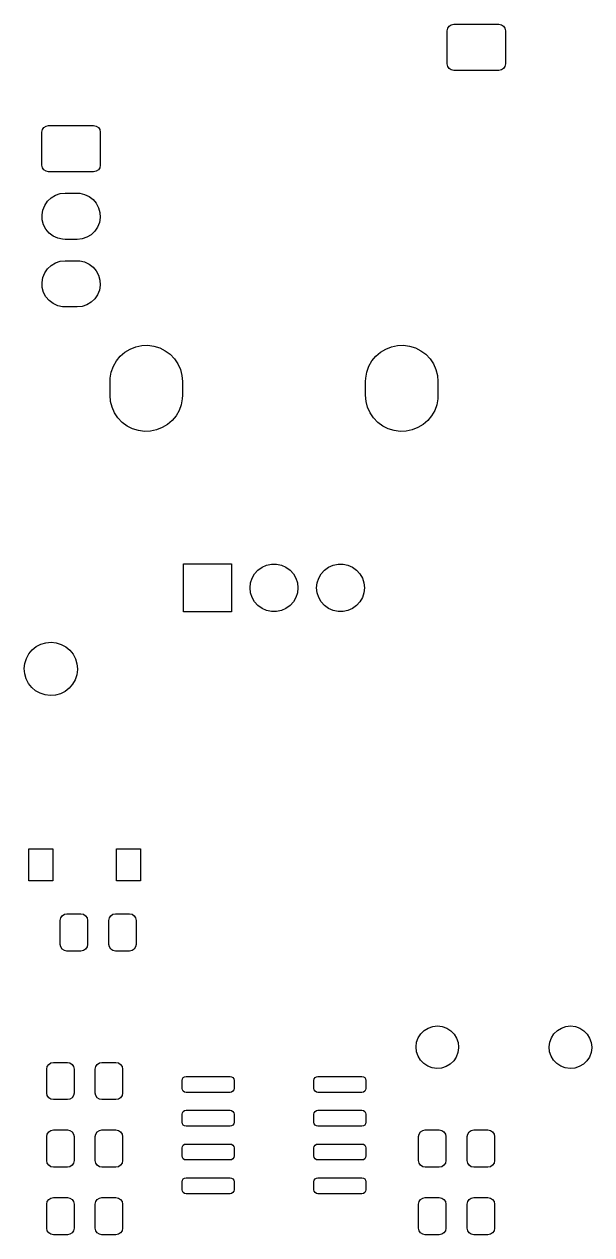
# Model space of a CAD drawing. Extents: x 91 to 114, y -226 to -44.
# Drawn here: x 92.22 to 113.54, y -134.81 to -89.3 of the extents above; entities that cross this region are included whole.
import ezdxf

# ---------------------------------------------------------------- set-up
doc = ezdxf.new("R2010")
doc.units = 0
doc.layers.add('BLACK', color=7, linetype='CONTINUOUS')

msp = doc.modelspace()

# ---------------------------------------------------------------- linework, layer by layer
at = {"layer": 'BLACK', "linetype": 'CONTINUOUS'}
for p, q in [((108.105, -89.55), (108.124, -89.4543)), ((108.105, -90.79), (108.105, -89.55)), ((108.124, -89.4543), (108.178, -89.3732)), ((108.178, -89.3732), (108.259, -89.319)), ((108.259, -89.319), (108.355, -89.3)), ((108.355, -89.3), (110.045, -89.3)), ((110.045, -89.3), (110.141, -89.319)), ((110.141, -89.319), (110.222, -89.3732)), ((110.222, -89.3732), (110.276, -89.4543)), ((110.276, -89.4543), (110.295, -89.55)), ((110.295, -89.55), (110.295, -90.79)), ((108.124, -90.8857), (108.105, -90.79)), ((108.178, -90.9668), (108.124, -90.8857)), ((108.259, -91.021), (108.178, -90.9668)), ((108.355, -91.04), (108.259, -91.021)), ((110.141, -91.021), (110.045, -91.04)), ((110.222, -90.9668), (110.141, -91.021)), ((110.276, -90.8857), (110.222, -90.9668)), ((110.295, -90.79), (110.276, -90.8857)), ((110.045, -91.04), (108.355, -91.04)), ((92.885, -93.36), (92.904, -93.2643)), ((92.904, -93.2643), (92.9582, -93.1832)), ((92.9582, -93.1832), (93.0393, -93.129)), ((93.0393, -93.129), (93.135, -93.11)), ((93.135, -93.11), (94.825, -93.11)), ((94.825, -93.11), (94.9207, -93.129)), ((94.9207, -93.129), (95.0018, -93.1832)), ((95.0018, -93.1832), (95.056, -93.2643)), ((95.056, -93.2643), (95.075, -93.36)), ((92.885, -94.6), (92.885, -93.36)), ((95.075, -93.36), (95.075, -94.6)), ((92.904, -94.6957), (92.885, -94.6)), ((95.075, -94.6), (95.056, -94.6957)), ((92.9582, -94.7768), (92.904, -94.6957)), ((93.0393, -94.831), (92.9582, -94.7768)), ((93.135, -94.85), (93.0393, -94.831)), ((94.825, -94.85), (93.135, -94.85)), ((94.9207, -94.831), (94.825, -94.85)), ((95.0018, -94.7768), (94.9207, -94.831)), ((95.056, -94.6957), (95.0018, -94.7768)), ((92.9868, -96.1116), (93.0925, -95.9561)), ((93.0925, -95.9561), (93.229, -95.827)), ((93.229, -95.827), (93.3901, -95.7302)), ((93.3901, -95.7302), (93.5682, -95.6703)), ((93.5682, -95.6703), (93.755, -95.65)), ((93.755, -95.65), (94.205, -95.65)), ((94.205, -95.65), (94.302, -95.6554)), ((94.302, -95.6554), (94.4854, -95.6964)), ((94.4854, -95.6964), (94.6557, -95.7758)), ((94.6557, -95.7758), (94.805, -95.89)), ((94.805, -95.89), (94.9263, -96.0335)), ((92.8864, -96.4714), (92.917, -96.286)), ((92.8962, -96.6591), (92.8864, -96.4714)), ((92.917, -96.286), (92.9868, -96.1116)), ((94.9263, -96.0335), (95.0139, -96.1997)), ((95.0139, -96.1997), (95.0638, -96.3809)), ((95.0638, -96.3809), (95.0736, -96.5686)), ((92.9461, -96.8403), (92.8962, -96.6591)), ((93.0337, -97.0065), (92.9461, -96.8403)), ((94.9732, -96.9284), (94.8675, -97.0839)), ((95.043, -96.754), (94.9732, -96.9284)), ((95.0736, -96.5686), (95.043, -96.754)), ((93.155, -97.15), (93.0337, -97.0065)), ((93.3043, -97.2642), (93.155, -97.15)), ((93.4746, -97.3436), (93.3043, -97.2642)), ((93.658, -97.3846), (93.4746, -97.3436)), ((93.755, -97.39), (93.658, -97.3846)), ((94.205, -97.39), (93.755, -97.39)), ((94.3918, -97.3697), (94.205, -97.39)), ((94.5699, -97.3098), (94.3918, -97.3697)), ((94.731, -97.213), (94.5699, -97.3098)), ((94.8675, -97.0839), (94.731, -97.213)), ((93.229, -98.367), (93.3901, -98.2702)), ((93.3901, -98.2702), (93.5682, -98.2103)), ((93.5682, -98.2103), (93.755, -98.19)), ((93.755, -98.19), (94.205, -98.19)), ((94.205, -98.19), (94.302, -98.1954)), ((94.302, -98.1954), (94.4854, -98.2364)), ((94.4854, -98.2364), (94.6557, -98.3158)), ((92.917, -98.826), (92.9868, -98.6516)), ((92.9868, -98.6516), (93.0925, -98.4961)), ((93.0925, -98.4961), (93.229, -98.367)), ((94.6557, -98.3158), (94.805, -98.43)), ((94.805, -98.43), (94.9263, -98.5735)), ((94.9263, -98.5735), (95.0139, -98.7397)), ((95.0139, -98.7397), (95.0638, -98.9209)), ((92.8864, -99.0114), (92.917, -98.826)), ((92.8962, -99.1991), (92.8864, -99.0114)), ((92.9461, -99.3803), (92.8962, -99.1991)), ((95.0736, -99.1086), (95.043, -99.294)), ((95.0638, -98.9209), (95.0736, -99.1086)), ((93.0337, -99.5465), (92.9461, -99.3803)), ((93.155, -99.69), (93.0337, -99.5465)), ((94.8675, -99.6239), (94.731, -99.753)), ((94.9732, -99.4684), (94.8675, -99.6239)), ((95.043, -99.294), (94.9732, -99.4684)), ((93.3043, -99.8042), (93.155, -99.69)), ((93.4746, -99.8836), (93.3043, -99.8042)), ((93.658, -99.9246), (93.4746, -99.8836)), ((93.755, -99.93), (93.658, -99.9246)), ((94.205, -99.93), (93.755, -99.93)), ((94.3918, -99.9097), (94.205, -99.93)), ((94.5699, -99.8498), (94.3918, -99.9097)), ((94.731, -99.753), (94.5699, -99.8498)), ((96.1953, -101.512), (96.4092, -101.427)), ((96.4092, -101.427), (96.6343, -101.38)), ((96.6343, -101.38), (96.8641, -101.372)), ((96.8641, -101.372), (97.092, -101.402)), ((97.092, -101.402), (97.3117, -101.47)), ((97.3117, -101.47), (97.5167, -101.574)), ((105.795, -101.512), (106.009, -101.427)), ((106.009, -101.427), (106.234, -101.38)), ((106.234, -101.38), (106.464, -101.372)), ((106.464, -101.372), (106.692, -101.402)), ((106.692, -101.402), (106.912, -101.47)), ((106.912, -101.47), (107.117, -101.574)), ((95.6792, -101.96), (95.825, -101.782)), ((95.825, -101.782), (95.9987, -101.631)), ((95.9987, -101.631), (96.1953, -101.512)), ((97.5167, -101.574), (97.7012, -101.711)), ((97.7012, -101.711), (97.8599, -101.878)), ((97.8599, -101.878), (97.9883, -102.069)), ((105.279, -101.96), (105.425, -101.782)), ((105.425, -101.782), (105.599, -101.631)), ((105.599, -101.631), (105.795, -101.512)), ((107.117, -101.574), (107.301, -101.711)), ((107.301, -101.711), (107.46, -101.878)), ((107.46, -101.878), (107.588, -102.069)), ((95.446, -102.602), (95.487, -102.376)), ((95.487, -102.376), (95.5654, -102.16)), ((95.5654, -102.16), (95.6792, -101.96)), ((97.9883, -102.069), (98.0828, -102.278)), ((98.0828, -102.278), (98.1406, -102.501)), ((105.046, -102.602), (105.087, -102.376)), ((105.087, -102.376), (105.165, -102.16)), ((105.165, -102.16), (105.279, -101.96)), ((107.588, -102.069), (107.683, -102.278)), ((107.683, -102.278), (107.741, -102.501)), ((95.44, -102.73), (95.446, -102.602)), ((95.44, -103.25), (95.44, -102.73)), ((98.1406, -102.501), (98.16, -102.73)), ((98.16, -102.73), (98.16, -103.25)), ((105.04, -102.73), (105.046, -102.602)), ((105.04, -103.25), (105.04, -102.73)), ((107.741, -102.501), (107.76, -102.73)), ((107.76, -102.73), (107.76, -103.25)), ((95.4594, -103.479), (95.44, -103.25)), ((98.16, -103.25), (98.154, -103.378)), ((105.059, -103.479), (105.04, -103.25)), ((107.76, -103.25), (107.754, -103.378)), ((95.5172, -103.702), (95.4594, -103.479)), ((95.6117, -103.911), (95.5172, -103.702)), ((98.113, -103.604), (98.0346, -103.82)), ((98.154, -103.378), (98.113, -103.604)), ((105.117, -103.702), (105.059, -103.479)), ((105.212, -103.911), (105.117, -103.702)), ((107.713, -103.604), (107.635, -103.82)), ((107.754, -103.378), (107.713, -103.604)), ((95.7401, -104.102), (95.6117, -103.911)), ((95.8988, -104.269), (95.7401, -104.102)), ((97.775, -104.198), (97.6013, -104.349)), ((97.9208, -104.02), (97.775, -104.198)), ((98.0346, -103.82), (97.9208, -104.02)), ((105.34, -104.102), (105.212, -103.911)), ((105.499, -104.269), (105.34, -104.102)), ((107.375, -104.198), (107.201, -104.349)), ((107.521, -104.02), (107.375, -104.198)), ((107.635, -103.82), (107.521, -104.02)), ((96.0833, -104.406), (95.8988, -104.269)), ((96.2883, -104.51), (96.0833, -104.406)), ((96.508, -104.578), (96.2883, -104.51)), ((96.7359, -104.608), (96.508, -104.578)), ((96.9657, -104.6), (96.7359, -104.608)), ((97.1908, -104.553), (96.9657, -104.6)), ((97.4047, -104.468), (97.1908, -104.553)), ((97.6013, -104.349), (97.4047, -104.468)), ((105.683, -104.406), (105.499, -104.269)), ((105.888, -104.51), (105.683, -104.406)), ((106.108, -104.578), (105.888, -104.51)), ((106.336, -104.608), (106.108, -104.578)), ((106.566, -104.6), (106.336, -104.608)), ((106.791, -104.553), (106.566, -104.6)), ((107.005, -104.468), (106.791, -104.553)), ((107.201, -104.349), (107.005, -104.468)), ((98.2, -111.39), (98.2, -109.59)), ((98.2, -109.59), (100, -109.59)), ((100, -109.59), (100, -111.39)), ((101.15, -109.711), (101.322, -109.634)), ((101.322, -109.634), (101.506, -109.595)), ((101.506, -109.595), (101.694, -109.595)), ((101.694, -109.595), (101.878, -109.634)), ((101.878, -109.634), (102.05, -109.711)), ((103.65, -109.711), (103.822, -109.634)), ((103.822, -109.634), (104.006, -109.595)), ((104.006, -109.595), (104.194, -109.595)), ((104.194, -109.595), (104.378, -109.634)), ((104.378, -109.634), (104.55, -109.711)), ((100.72, -110.303), (100.778, -110.124)), ((100.778, -110.124), (100.872, -109.961)), ((100.872, -109.961), (100.998, -109.821)), ((100.998, -109.821), (101.15, -109.711)), ((102.05, -109.711), (102.202, -109.821)), ((102.202, -109.821), (102.328, -109.961)), ((102.328, -109.961), (102.422, -110.124)), ((102.422, -110.124), (102.48, -110.303)), ((103.22, -110.303), (103.278, -110.124)), ((103.278, -110.124), (103.372, -109.961)), ((103.372, -109.961), (103.498, -109.821)), ((103.498, -109.821), (103.65, -109.711)), ((104.55, -109.711), (104.702, -109.821)), ((104.702, -109.821), (104.828, -109.961)), ((104.828, -109.961), (104.922, -110.124)), ((104.922, -110.124), (104.98, -110.303)), ((100.7, -110.49), (100.72, -110.303)), ((100.72, -110.677), (100.7, -110.49)), ((102.48, -110.303), (102.5, -110.49)), ((102.5, -110.49), (102.48, -110.677)), ((103.2, -110.49), (103.22, -110.303)), ((103.22, -110.677), (103.2, -110.49)), ((104.98, -110.303), (105, -110.49)), ((105, -110.49), (104.98, -110.677)), ((100.778, -110.856), (100.72, -110.677)), ((100.872, -111.019), (100.778, -110.856)), ((100.998, -111.159), (100.872, -111.019)), ((102.328, -111.019), (102.202, -111.159)), ((102.422, -110.856), (102.328, -111.019)), ((102.48, -110.677), (102.422, -110.856)), ((103.278, -110.856), (103.22, -110.677)), ((103.372, -111.019), (103.278, -110.856)), ((103.498, -111.159), (103.372, -111.019)), ((104.828, -111.019), (104.702, -111.159)), ((104.922, -110.856), (104.828, -111.019)), ((104.98, -110.677), (104.922, -110.856)), ((100, -111.39), (98.2, -111.39)), ((101.15, -111.269), (100.998, -111.159)), ((101.322, -111.346), (101.15, -111.269)), ((101.506, -111.385), (101.322, -111.346)), ((101.694, -111.385), (101.506, -111.385)), ((101.878, -111.346), (101.694, -111.385)), ((102.05, -111.269), (101.878, -111.346)), ((102.202, -111.159), (102.05, -111.269)), ((103.65, -111.269), (103.498, -111.159)), ((103.822, -111.346), (103.65, -111.269)), ((104.006, -111.385), (103.822, -111.346)), ((104.194, -111.385), (104.006, -111.385)), ((104.378, -111.346), (104.194, -111.385)), ((104.55, -111.269), (104.378, -111.346)), ((104.702, -111.159), (104.55, -111.269)), ((92.3929, -112.973), (92.5183, -112.824)), ((92.5183, -112.824), (92.6704, -112.701)), ((92.6704, -112.701), (92.8434, -112.611)), ((92.8434, -112.611), (93.0306, -112.556)), ((93.0306, -112.556), (93.225, -112.538)), ((93.225, -112.538), (93.4191, -112.558)), ((93.4191, -112.558), (93.6055, -112.616)), ((93.6055, -112.616), (93.7772, -112.709)), ((93.7772, -112.709), (93.9276, -112.833)), ((93.9276, -112.833), (94.0509, -112.985)), ((92.2399, -113.33), (92.2989, -113.144)), ((92.2989, -113.144), (92.3929, -112.973)), ((94.0509, -112.985), (94.1425, -113.157)), ((94.1425, -113.157), (94.199, -113.344)), ((92.2181, -113.524), (92.2399, -113.33)), ((92.2344, -113.719), (92.2181, -113.524)), ((92.2882, -113.906), (92.2344, -113.719)), ((94.1931, -113.76), (94.1315, -113.945)), ((94.2176, -113.566), (94.1931, -113.76)), ((94.199, -113.344), (94.218, -113.538)), ((94.218, -113.538), (94.2176, -113.566)), ((92.3774, -114.08), (92.2882, -113.906)), ((92.4987, -114.233), (92.3774, -114.08)), ((92.6473, -114.359), (92.4987, -114.233)), ((94.0351, -114.114), (93.9076, -114.262)), ((94.1315, -113.945), (94.0351, -114.114)), ((92.8177, -114.454), (92.6473, -114.359)), ((93.0033, -114.515), (92.8177, -114.454)), ((93.1971, -114.538), (93.0033, -114.515)), ((93.3916, -114.523), (93.1971, -114.538)), ((93.5796, -114.47), (93.3916, -114.523)), ((93.7538, -114.382), (93.5796, -114.47)), ((93.9076, -114.262), (93.7538, -114.382)), ((92.388, -121.504), (92.388, -120.304)), ((92.388, -120.304), (93.288, -120.304)), ((93.288, -120.304), (93.288, -121.504)), ((95.688, -121.504), (95.688, -120.304)), ((95.688, -120.304), (96.588, -120.304)), ((96.588, -120.304), (96.588, -121.504)), ((93.288, -121.504), (92.388, -121.504)), ((96.588, -121.504), (95.688, -121.504)), ((93.59, -122.898), (93.6442, -122.817)), ((93.6442, -122.817), (93.7253, -122.763)), ((93.7253, -122.763), (93.821, -122.744)), ((93.821, -122.744), (94.346, -122.744)), ((94.346, -122.744), (94.4417, -122.763)), ((94.4417, -122.763), (94.5228, -122.817)), ((94.5228, -122.817), (94.577, -122.898)), ((95.415, -122.898), (95.4692, -122.817)), ((95.4692, -122.817), (95.5503, -122.763)), ((95.5503, -122.763), (95.646, -122.744)), ((95.646, -122.744), (96.171, -122.744)), ((96.171, -122.744), (96.2667, -122.763)), ((96.2667, -122.763), (96.3478, -122.817)), ((96.3478, -122.817), (96.402, -122.898)), ((93.571, -122.994), (93.59, -122.898)), ((93.571, -123.894), (93.571, -122.994)), ((94.577, -122.898), (94.596, -122.994)), ((94.596, -122.994), (94.596, -123.894)), ((95.396, -122.994), (95.415, -122.898)), ((95.396, -123.894), (95.396, -122.994)), ((96.402, -122.898), (96.421, -122.994)), ((96.421, -122.994), (96.421, -123.894)), ((93.59, -123.99), (93.571, -123.894)), ((93.6442, -124.071), (93.59, -123.99)), ((93.7253, -124.125), (93.6442, -124.071)), ((93.821, -124.144), (93.7253, -124.125)), ((94.346, -124.144), (93.821, -124.144)), ((94.4417, -124.125), (94.346, -124.144)), ((94.5228, -124.071), (94.4417, -124.125)), ((94.577, -123.99), (94.5228, -124.071)), ((94.596, -123.894), (94.577, -123.99)), ((95.415, -123.99), (95.396, -123.894)), ((95.4692, -124.071), (95.415, -123.99)), ((95.5503, -124.125), (95.4692, -124.071)), ((95.646, -124.144), (95.5503, -124.125)), ((96.171, -124.144), (95.646, -124.144)), ((96.2667, -124.125), (96.171, -124.144)), ((96.3478, -124.071), (96.2667, -124.125)), ((96.402, -123.99), (96.3478, -124.071)), ((96.421, -123.894), (96.402, -123.99)), ((107.564, -126.981), (107.742, -126.962)), ((107.742, -126.962), (107.919, -126.983)), ((112.564, -126.981), (112.742, -126.962)), ((112.742, -126.962), (112.919, -126.983)), ((106.958, -127.574), (107.019, -127.406)), ((107.019, -127.406), (107.116, -127.256)), ((107.116, -127.256), (107.243, -127.132)), ((107.243, -127.132), (107.395, -127.038)), ((107.395, -127.038), (107.564, -126.981)), ((107.919, -126.983), (108.087, -127.043)), ((108.087, -127.043), (108.237, -127.139)), ((108.237, -127.139), (108.363, -127.265)), ((108.363, -127.265), (108.457, -127.416)), ((108.457, -127.416), (108.516, -127.585)), ((111.958, -127.574), (112.019, -127.406)), ((112.019, -127.406), (112.116, -127.256)), ((112.116, -127.256), (112.243, -127.132)), ((112.243, -127.132), (112.395, -127.038)), ((112.395, -127.038), (112.564, -126.981)), ((112.919, -126.983), (113.087, -127.043)), ((113.087, -127.043), (113.237, -127.139)), ((113.237, -127.139), (113.363, -127.265)), ((113.363, -127.265), (113.457, -127.416)), ((113.457, -127.416), (113.516, -127.585)), ((106.936, -127.751), (106.958, -127.574)), ((106.953, -127.928), (106.936, -127.751)), ((108.536, -127.784), (108.511, -127.961)), ((108.516, -127.585), (108.536, -127.762)), ((108.536, -127.762), (108.536, -127.784)), ((111.936, -127.751), (111.958, -127.574)), ((111.953, -127.928), (111.936, -127.751)), ((113.536, -127.784), (113.511, -127.961)), ((113.516, -127.585), (113.536, -127.762)), ((113.536, -127.762), (113.536, -127.784)), ((93.2173, -128.351), (93.313, -128.332)), ((93.313, -128.332), (93.838, -128.332)), ((93.838, -128.332), (93.9337, -128.351)), ((95.0423, -128.351), (95.138, -128.332)), ((95.138, -128.332), (95.663, -128.332)), ((95.663, -128.332), (95.7587, -128.351)), ((107.01, -128.098), (106.953, -127.928)), ((107.102, -128.25), (107.01, -128.098)), ((107.226, -128.378), (107.102, -128.25)), ((108.349, -128.276), (108.22, -128.399)), ((108.448, -128.128), (108.349, -128.276)), ((108.511, -127.961), (108.448, -128.128)), ((112.01, -128.098), (111.953, -127.928)), ((112.102, -128.25), (112.01, -128.098)), ((112.226, -128.378), (112.102, -128.25)), ((113.349, -128.276), (113.22, -128.399)), ((113.448, -128.128), (113.349, -128.276)), ((113.511, -127.961), (113.448, -128.128)), ((93.063, -128.582), (93.082, -128.486)), ((93.063, -129.482), (93.063, -128.582)), ((93.082, -128.486), (93.1362, -128.405)), ((93.1362, -128.405), (93.2173, -128.351)), ((93.9337, -128.351), (94.0148, -128.405)), ((94.0148, -128.405), (94.069, -128.486)), ((94.069, -128.486), (94.088, -128.582)), ((94.088, -128.582), (94.088, -129.482)), ((94.888, -128.582), (94.907, -128.486)), ((94.888, -129.482), (94.888, -128.582)), ((94.907, -128.486), (94.9612, -128.405)), ((94.9612, -128.405), (95.0423, -128.351)), ((95.7587, -128.351), (95.8398, -128.405)), ((95.8398, -128.405), (95.894, -128.486)), ((95.894, -128.486), (95.913, -128.582)), ((95.913, -128.582), (95.913, -129.482)), ((107.375, -128.476), (107.226, -128.378)), ((107.542, -128.538), (107.375, -128.476)), ((107.719, -128.562), (107.542, -128.538)), ((107.897, -128.546), (107.719, -128.562)), ((108.066, -128.491), (107.897, -128.546)), ((108.22, -128.399), (108.066, -128.491)), ((112.375, -128.476), (112.226, -128.378)), ((112.542, -128.538), (112.375, -128.476)), ((112.719, -128.562), (112.542, -128.538)), ((112.897, -128.546), (112.719, -128.562)), ((113.066, -128.491), (112.897, -128.546)), ((113.22, -128.399), (113.066, -128.491)), ((98.15, -129.009), (98.1614, -128.952)), ((98.15, -129.309), (98.15, -129.009)), ((98.1614, -128.952), (98.1939, -128.903)), ((98.1939, -128.903), (98.2426, -128.87)), ((98.2426, -128.87), (98.3, -128.859)), ((98.3, -128.859), (99.95, -128.859)), ((99.95, -128.859), (100.007, -128.87)), ((100.007, -128.87), (100.056, -128.903)), ((100.056, -128.903), (100.089, -128.952)), ((100.089, -128.952), (100.1, -129.009)), ((100.1, -129.009), (100.1, -129.309)), ((103.1, -129.009), (103.111, -128.952)), ((103.1, -129.309), (103.1, -129.009)), ((103.111, -128.952), (103.144, -128.903)), ((103.144, -128.903), (103.193, -128.87)), ((103.193, -128.87), (103.25, -128.859)), ((103.25, -128.859), (104.9, -128.859)), ((104.9, -128.859), (104.957, -128.87)), ((104.957, -128.87), (105.006, -128.903)), ((105.006, -128.903), (105.039, -128.952)), ((105.039, -128.952), (105.05, -129.009)), ((105.05, -129.009), (105.05, -129.309)), ((93.082, -129.578), (93.063, -129.482)), ((93.1362, -129.659), (93.082, -129.578)), ((93.2173, -129.713), (93.1362, -129.659)), ((94.0148, -129.659), (93.9337, -129.713)), ((94.069, -129.578), (94.0148, -129.659)), ((94.088, -129.482), (94.069, -129.578)), ((94.907, -129.578), (94.888, -129.482)), ((94.9612, -129.659), (94.907, -129.578)), ((95.0423, -129.713), (94.9612, -129.659)), ((95.8398, -129.659), (95.7587, -129.713)), ((95.894, -129.578), (95.8398, -129.659)), ((95.913, -129.482), (95.894, -129.578)), ((98.1614, -129.366), (98.15, -129.309)), ((98.1939, -129.415), (98.1614, -129.366)), ((98.2426, -129.448), (98.1939, -129.415)), ((98.3, -129.459), (98.2426, -129.448)), ((99.95, -129.459), (98.3, -129.459)), ((100.007, -129.448), (99.95, -129.459)), ((100.056, -129.415), (100.007, -129.448)), ((100.089, -129.366), (100.056, -129.415)), ((100.1, -129.309), (100.089, -129.366)), ((103.111, -129.366), (103.1, -129.309)), ((103.144, -129.415), (103.111, -129.366)), ((103.193, -129.448), (103.144, -129.415)), ((103.25, -129.459), (103.193, -129.448)), ((104.9, -129.459), (103.25, -129.459)), ((104.957, -129.448), (104.9, -129.459)), ((105.006, -129.415), (104.957, -129.448)), ((105.039, -129.366), (105.006, -129.415)), ((105.05, -129.309), (105.039, -129.366)), ((93.313, -129.732), (93.2173, -129.713)), ((93.838, -129.732), (93.313, -129.732)), ((93.9337, -129.713), (93.838, -129.732)), ((95.138, -129.732), (95.0423, -129.713)), ((95.663, -129.732), (95.138, -129.732)), ((95.7587, -129.713), (95.663, -129.732)), ((98.1939, -130.173), (98.2426, -130.14)), ((98.2426, -130.14), (98.3, -130.129)), ((98.3, -130.129), (99.95, -130.129)), ((99.95, -130.129), (100.007, -130.14)), ((100.007, -130.14), (100.056, -130.173)), ((103.144, -130.173), (103.193, -130.14)), ((103.193, -130.14), (103.25, -130.129)), ((103.25, -130.129), (104.9, -130.129)), ((104.9, -130.129), (104.957, -130.14)), ((104.957, -130.14), (105.006, -130.173)), ((98.15, -130.279), (98.1614, -130.222)), ((98.15, -130.579), (98.15, -130.279)), ((98.1614, -130.636), (98.15, -130.579)), ((98.1614, -130.222), (98.1939, -130.173)), ((100.056, -130.173), (100.089, -130.222)), ((100.089, -130.222), (100.1, -130.279)), ((100.1, -130.579), (100.089, -130.636)), ((100.1, -130.279), (100.1, -130.579)), ((103.1, -130.279), (103.111, -130.222)), ((103.1, -130.579), (103.1, -130.279)), ((103.111, -130.636), (103.1, -130.579)), ((103.111, -130.222), (103.144, -130.173)), ((105.006, -130.173), (105.039, -130.222)), ((105.039, -130.222), (105.05, -130.279)), ((105.05, -130.579), (105.039, -130.636)), ((105.05, -130.279), (105.05, -130.579)), ((93.063, -131.122), (93.082, -131.026)), ((93.082, -131.026), (93.1362, -130.945)), ((93.1362, -130.945), (93.2173, -130.891)), ((93.2173, -130.891), (93.313, -130.872)), ((93.313, -130.872), (93.838, -130.872)), ((93.838, -130.872), (93.9337, -130.891)), ((93.9337, -130.891), (94.0148, -130.945)), ((94.0148, -130.945), (94.069, -131.026)), ((94.069, -131.026), (94.088, -131.122)), ((94.888, -131.122), (94.907, -131.026)), ((94.907, -131.026), (94.9612, -130.945)), ((94.9612, -130.945), (95.0423, -130.891)), ((95.0423, -130.891), (95.138, -130.872)), ((95.138, -130.872), (95.663, -130.872)), ((95.663, -130.872), (95.7587, -130.891)), ((95.7587, -130.891), (95.8398, -130.945)), ((95.8398, -130.945), (95.894, -131.026)), ((95.894, -131.026), (95.913, -131.122)), ((98.1939, -130.685), (98.1614, -130.636)), ((98.2426, -130.718), (98.1939, -130.685)), ((98.3, -130.729), (98.2426, -130.718)), ((99.95, -130.729), (98.3, -130.729)), ((100.007, -130.718), (99.95, -130.729)), ((100.056, -130.685), (100.007, -130.718)), ((100.089, -130.636), (100.056, -130.685)), ((103.144, -130.685), (103.111, -130.636)), ((103.193, -130.718), (103.144, -130.685)), ((103.25, -130.729), (103.193, -130.718)), ((104.9, -130.729), (103.25, -130.729)), ((104.957, -130.718), (104.9, -130.729)), ((105.006, -130.685), (104.957, -130.718)), ((105.039, -130.636), (105.006, -130.685)), ((107.033, -131.122), (107.052, -131.026)), ((107.052, -131.026), (107.106, -130.945)), ((107.106, -130.945), (107.187, -130.891)), ((107.187, -130.891), (107.283, -130.872)), ((107.283, -130.872), (107.808, -130.872)), ((107.808, -130.872), (107.904, -130.891)), ((107.904, -130.891), (107.985, -130.945)), ((107.985, -130.945), (108.039, -131.026)), ((108.039, -131.026), (108.058, -131.122)), ((108.858, -131.122), (108.877, -131.026)), ((108.877, -131.026), (108.931, -130.945)), ((108.931, -130.945), (109.012, -130.891)), ((109.012, -130.891), (109.108, -130.872)), ((109.108, -130.872), (109.633, -130.872)), ((109.633, -130.872), (109.729, -130.891)), ((109.729, -130.891), (109.81, -130.945)), ((109.81, -130.945), (109.864, -131.026)), ((109.864, -131.026), (109.883, -131.122)), ((93.063, -132.022), (93.063, -131.122)), ((94.088, -131.122), (94.088, -132.022)), ((94.888, -132.022), (94.888, -131.122)), ((95.913, -131.122), (95.913, -132.022)), ((98.15, -131.549), (98.1614, -131.492)), ((98.1614, -131.492), (98.1939, -131.443)), ((98.1939, -131.443), (98.2426, -131.41)), ((98.2426, -131.41), (98.3, -131.399)), ((98.3, -131.399), (99.95, -131.399)), ((99.95, -131.399), (100.007, -131.41)), ((100.007, -131.41), (100.056, -131.443)), ((100.056, -131.443), (100.089, -131.492)), ((100.089, -131.492), (100.1, -131.549)), ((103.1, -131.549), (103.111, -131.492)), ((103.111, -131.492), (103.144, -131.443)), ((103.144, -131.443), (103.193, -131.41)), ((103.193, -131.41), (103.25, -131.399)), ((103.25, -131.399), (104.9, -131.399)), ((104.9, -131.399), (104.957, -131.41)), ((104.957, -131.41), (105.006, -131.443)), ((105.006, -131.443), (105.039, -131.492)), ((105.039, -131.492), (105.05, -131.549)), ((107.033, -132.022), (107.033, -131.122)), ((108.058, -131.122), (108.058, -132.022)), ((108.858, -132.022), (108.858, -131.122)), ((109.883, -131.122), (109.883, -132.022)), ((98.15, -131.849), (98.15, -131.549)), ((98.1614, -131.906), (98.15, -131.849)), ((98.1939, -131.955), (98.1614, -131.906)), ((98.2426, -131.988), (98.1939, -131.955)), ((100.056, -131.955), (100.007, -131.988)), ((100.089, -131.906), (100.056, -131.955)), ((100.1, -131.849), (100.089, -131.906)), ((100.1, -131.549), (100.1, -131.849)), ((103.1, -131.849), (103.1, -131.549)), ((103.111, -131.906), (103.1, -131.849)), ((103.144, -131.955), (103.111, -131.906)), ((103.193, -131.988), (103.144, -131.955)), ((105.006, -131.955), (104.957, -131.988)), ((105.039, -131.906), (105.006, -131.955)), ((105.05, -131.849), (105.039, -131.906)), ((105.05, -131.549), (105.05, -131.849)), ((93.082, -132.118), (93.063, -132.022)), ((93.1362, -132.199), (93.082, -132.118)), ((93.2173, -132.253), (93.1362, -132.199)), ((93.313, -132.272), (93.2173, -132.253)), ((93.838, -132.272), (93.313, -132.272)), ((93.9337, -132.253), (93.838, -132.272)), ((94.0148, -132.199), (93.9337, -132.253)), ((94.069, -132.118), (94.0148, -132.199)), ((94.088, -132.022), (94.069, -132.118)), ((94.907, -132.118), (94.888, -132.022)), ((94.9612, -132.199), (94.907, -132.118)), ((95.0423, -132.253), (94.9612, -132.199)), ((95.138, -132.272), (95.0423, -132.253)), ((95.663, -132.272), (95.138, -132.272)), ((95.7587, -132.253), (95.663, -132.272)), ((95.8398, -132.199), (95.7587, -132.253)), ((95.894, -132.118), (95.8398, -132.199)), ((95.913, -132.022), (95.894, -132.118)), ((98.3, -131.999), (98.2426, -131.988)), ((99.95, -131.999), (98.3, -131.999)), ((100.007, -131.988), (99.95, -131.999)), ((103.25, -131.999), (103.193, -131.988)), ((104.9, -131.999), (103.25, -131.999)), ((104.957, -131.988), (104.9, -131.999)), ((107.052, -132.118), (107.033, -132.022)), ((107.106, -132.199), (107.052, -132.118)), ((107.187, -132.253), (107.106, -132.199)), ((107.283, -132.272), (107.187, -132.253)), ((107.808, -132.272), (107.283, -132.272)), ((107.904, -132.253), (107.808, -132.272)), ((107.985, -132.199), (107.904, -132.253)), ((108.039, -132.118), (107.985, -132.199)), ((108.058, -132.022), (108.039, -132.118)), ((108.877, -132.118), (108.858, -132.022)), ((108.931, -132.199), (108.877, -132.118)), ((109.012, -132.253), (108.931, -132.199)), ((109.108, -132.272), (109.012, -132.253)), ((109.633, -132.272), (109.108, -132.272)), ((109.729, -132.253), (109.633, -132.272)), ((109.81, -132.199), (109.729, -132.253)), ((109.864, -132.118), (109.81, -132.199)), ((109.883, -132.022), (109.864, -132.118)), ((98.15, -132.819), (98.1614, -132.762)), ((98.15, -133.119), (98.15, -132.819)), ((98.1614, -132.762), (98.1939, -132.713)), ((98.1939, -132.713), (98.2426, -132.68)), ((98.2426, -132.68), (98.3, -132.669)), ((98.3, -132.669), (99.95, -132.669)), ((99.95, -132.669), (100.007, -132.68)), ((100.007, -132.68), (100.056, -132.713)), ((100.056, -132.713), (100.089, -132.762)), ((100.089, -132.762), (100.1, -132.819)), ((100.1, -132.819), (100.1, -133.119)), ((103.1, -132.819), (103.111, -132.762)), ((103.1, -133.119), (103.1, -132.819)), ((103.111, -132.762), (103.144, -132.713)), ((103.144, -132.713), (103.193, -132.68)), ((103.193, -132.68), (103.25, -132.669)), ((103.25, -132.669), (104.9, -132.669)), ((104.9, -132.669), (104.957, -132.68)), ((104.957, -132.68), (105.006, -132.713)), ((105.006, -132.713), (105.039, -132.762)), ((105.039, -132.762), (105.05, -132.819)), ((105.05, -132.819), (105.05, -133.119)), ((98.1614, -133.176), (98.15, -133.119)), ((98.1939, -133.225), (98.1614, -133.176)), ((98.2426, -133.258), (98.1939, -133.225)), ((98.3, -133.269), (98.2426, -133.258)), ((99.95, -133.269), (98.3, -133.269)), ((100.007, -133.258), (99.95, -133.269)), ((100.056, -133.225), (100.007, -133.258)), ((100.089, -133.176), (100.056, -133.225)), ((100.1, -133.119), (100.089, -133.176)), ((103.111, -133.176), (103.1, -133.119)), ((103.144, -133.225), (103.111, -133.176)), ((103.193, -133.258), (103.144, -133.225)), ((103.25, -133.269), (103.193, -133.258)), ((104.9, -133.269), (103.25, -133.269)), ((104.957, -133.258), (104.9, -133.269)), ((105.006, -133.225), (104.957, -133.258)), ((105.039, -133.176), (105.006, -133.225)), ((105.05, -133.119), (105.039, -133.176)), ((93.063, -133.662), (93.082, -133.566)), ((93.063, -134.562), (93.063, -133.662)), ((93.082, -133.566), (93.1362, -133.485)), ((93.1362, -133.485), (93.2173, -133.431)), ((93.2173, -133.431), (93.313, -133.412)), ((93.313, -133.412), (93.838, -133.412)), ((93.838, -133.412), (93.9337, -133.431)), ((93.9337, -133.431), (94.0148, -133.485)), ((94.0148, -133.485), (94.069, -133.566)), ((94.069, -133.566), (94.088, -133.662)), ((94.088, -133.662), (94.088, -134.562)), ((94.888, -133.662), (94.907, -133.566)), ((94.888, -134.562), (94.888, -133.662)), ((94.907, -133.566), (94.9612, -133.485)), ((94.9612, -133.485), (95.0423, -133.431)), ((95.0423, -133.431), (95.138, -133.412)), ((95.138, -133.412), (95.663, -133.412)), ((95.663, -133.412), (95.7587, -133.431)), ((95.7587, -133.431), (95.8398, -133.485)), ((95.8398, -133.485), (95.894, -133.566)), ((95.894, -133.566), (95.913, -133.662)), ((95.913, -133.662), (95.913, -134.562)), ((107.033, -133.662), (107.052, -133.566)), ((107.033, -134.562), (107.033, -133.662)), ((107.052, -133.566), (107.106, -133.485)), ((107.106, -133.485), (107.187, -133.431)), ((107.187, -133.431), (107.283, -133.412)), ((107.283, -133.412), (107.808, -133.412)), ((107.808, -133.412), (107.904, -133.431)), ((107.904, -133.431), (107.985, -133.485)), ((107.985, -133.485), (108.039, -133.566)), ((108.039, -133.566), (108.058, -133.662)), ((108.058, -133.662), (108.058, -134.562)), ((108.858, -133.662), (108.877, -133.566)), ((108.858, -134.562), (108.858, -133.662)), ((108.877, -133.566), (108.931, -133.485)), ((108.931, -133.485), (109.012, -133.431)), ((109.012, -133.431), (109.108, -133.412)), ((109.108, -133.412), (109.633, -133.412)), ((109.633, -133.412), (109.729, -133.431)), ((109.729, -133.431), (109.81, -133.485)), ((109.81, -133.485), (109.864, -133.566)), ((109.864, -133.566), (109.883, -133.662)), ((109.883, -133.662), (109.883, -134.562)), ((93.082, -134.658), (93.063, -134.562)), ((93.1362, -134.739), (93.082, -134.658)), ((94.069, -134.658), (94.0148, -134.739)), ((94.088, -134.562), (94.069, -134.658)), ((94.907, -134.658), (94.888, -134.562)), ((94.9612, -134.739), (94.907, -134.658)), ((95.894, -134.658), (95.8398, -134.739)), ((95.913, -134.562), (95.894, -134.658)), ((107.052, -134.658), (107.033, -134.562)), ((107.106, -134.739), (107.052, -134.658)), ((108.039, -134.658), (107.985, -134.739)), ((108.058, -134.562), (108.039, -134.658)), ((108.877, -134.658), (108.858, -134.562)), ((108.931, -134.739), (108.877, -134.658)), ((109.864, -134.658), (109.81, -134.739)), ((109.883, -134.562), (109.864, -134.658)), ((93.2173, -134.793), (93.1362, -134.739)), ((93.313, -134.812), (93.2173, -134.793)), ((93.838, -134.812), (93.313, -134.812)), ((93.9337, -134.793), (93.838, -134.812)), ((94.0148, -134.739), (93.9337, -134.793)), ((95.0423, -134.793), (94.9612, -134.739)), ((95.138, -134.812), (95.0423, -134.793)), ((95.663, -134.812), (95.138, -134.812)), ((95.7587, -134.793), (95.663, -134.812)), ((95.8398, -134.739), (95.7587, -134.793)), ((107.187, -134.793), (107.106, -134.739)), ((107.283, -134.812), (107.187, -134.793)), ((107.808, -134.812), (107.283, -134.812)), ((107.904, -134.793), (107.808, -134.812)), ((107.985, -134.739), (107.904, -134.793)), ((109.012, -134.793), (108.931, -134.739)), ((109.108, -134.812), (109.012, -134.793)), ((109.633, -134.812), (109.108, -134.812)), ((109.729, -134.793), (109.633, -134.812)), ((109.81, -134.739), (109.729, -134.793))]:
    msp.add_line(p, q, dxfattribs=at)

doc.saveas('drawing.dxf')
